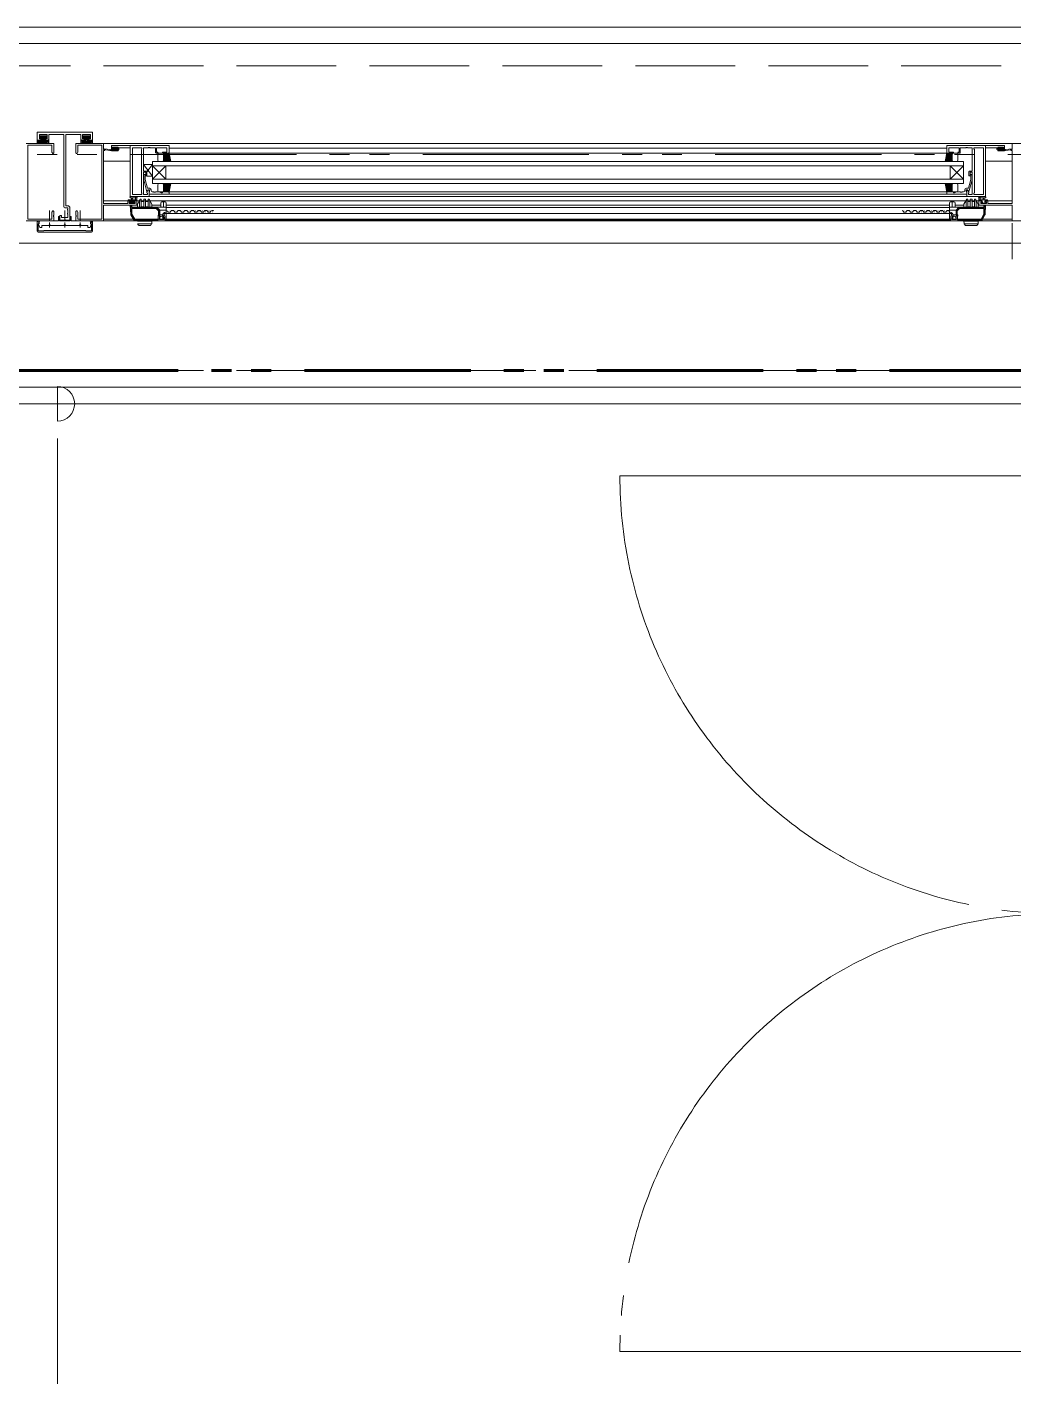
# Model space of a CAD drawing. Units: millimetres at full size, sheet at 1:30. Extents: x -16828 to 149130, y 47892 to 100313.
# Drawn here: x 14366 to 15256, y 62643 to 63861 of the extents above; entities that cross this region are included whole.
import ezdxf

# ---------------------------------------------------------------- set-up
doc = ezdxf.new("R2010")
doc.units = ezdxf.units.MM
doc.header["$LTSCALE"] = 30
for name, pattern in [('CHAIN2', [12, 9, -1, 1, -1]), ('DASHED3', [4, 3, -1]), ('DOUBLE_CHAIN1', [8.8, 5, -1, 0.6, -0.6, 0.6, -1]), ('LONG_DOUBLE_CHAIN', [21.8, 18, -1, 0.6, -0.6, 0.6, -1])]:
    doc.linetypes.add(name, pattern=pattern)
for name, color, linetype, lineweight in [('0-0', 7, 'CHAIN2', 15), ('0-1', 7, 'Continuous', 15), ('2-0_通芯', 7, 'DOUBLE_CHAIN1', 15), ('2-A_建具', 7, 'Continuous', 15), ('3-9_AIHO32-厨房機器補助線', 7, 'LONG_DOUBLE_CHAIN', 15), ('4-3_AIHO15-壁開口寸法・コメント', 7, 'Continuous', 15)]:
    doc.layers.add(name, color=color, linetype=linetype, lineweight=lineweight)

# ---------------------------------------------------------------- blocks, each defined once
blk = doc.blocks.new('グループ部品-1')
at = {"layer": '4-3_AIHO15-壁開口寸法・コメント'}
for p, q in [((14393.19, 63536.49), (14393.19, 63505.24)), ((14393.19, 63489.61), (14393.19, 63458.36))]:
    blk.add_line(p, q, dxfattribs=at)
blk.add_arc((14393.19, 63520.86), 15.62, 270, 90, dxfattribs=at)
blk = doc.blocks.new('グループ部品-3')
at = {"layer": '4-3_AIHO15-壁開口寸法・コメント'}
for p, q in [((15725.96, 63520.86), (14193.19, 63520.86)), ((14393.19, 63458.36), (14393.19, 61813.36))]:
    blk.add_line(p, q, dxfattribs=at)
blk.add_blockref('グループ部品-1', (0, 0), dxfattribs=at)

msp = doc.modelspace()

# ---------------------------------------------------------------- linework, layer by layer
at = {"layer": '0-0'}
msp.add_line((-9565.04, 63550.86), (35684.96, 63550.86), dxfattribs=at)
at = {"layer": '0-1'}
for p, q in [((-6110.04, 63845.86), (25484.96, 63845.86)), ((12459.96, 63665.86), (17909.96, 63665.86))]:
    msp.add_line(p, q, dxfattribs=at)
at = {"layer": '0-1', "linetype": 'DASHED3'}
msp.add_line((-925.04, 63825.86), (25384.96, 63825.86), dxfattribs=at)
at = {"layer": '2-0_通芯'}
msp.add_line((-9565.04, 63745.86), (35684.96, 63745.86), dxfattribs=at)
at = {"layer": '2-0_通芯', "color": 1, "lineweight": 60}
msp.add_line((-10727.74, 63550.86), (35684.96, 63550.86), dxfattribs=at)
at = {"layer": '2-A_建具'}
for p, q in [((14364.96, 63755.86), (14389.46, 63755.86)), ((14374.96, 63765.86), (14424.96, 63765.86)), ((14374.96, 63759.36), (14374.96, 63765.86)), ((14374.96, 63758.86), (14378.71, 63758.86)), ((14374.96, 63756.73), (14377.4, 63758.86)), ((14374.96, 63757.84), (14375.98, 63758.86)), ((14377.96, 63758.86), (14375.46, 63758.86)), ((14375.51, 63755.81), (14382.61, 63762.66)), ((14376.92, 63755.81), (14383.64, 63762.28)), ((14376.96, 63763.93), (14376.96, 63759.86)), ((14383.96, 63763.93), (14376.96, 63763.93)), ((14376.96, 63759.86), (14378.46, 63759.86)), ((14377.16, 63761.45), (14378.37, 63762.66)), ((14377.16, 63760.76), (14377.16, 63762.16)), ((14377.43, 63760.31), (14379.78, 63762.66)), ((14377.66, 63762.66), (14383.16, 63762.66)), ((14378.71, 63760.26), (14377.66, 63760.26)), ((14378.46, 63759.86), (14378.46, 63759.36)), ((14378.52, 63755.99), (14382.11, 63759.33)), ((14378.71, 63760.17), (14381.2, 63762.66)), ((14378.71, 63758.86), (14378.71, 63760.26)), ((14380.05, 63756.11), (14383.05, 63758.86)), ((14381.43, 63756.08), (14384.47, 63758.86)), ((14385.41, 63758.86), (14382.11, 63758.86)), ((14382.46, 63759.86), (14383.96, 63759.86)), ((14382.46, 63759.36), (14382.46, 63759.86)), ((14382.71, 63755.94), (14385.41, 63758.39)), ((14384.96, 63758.86), (14382.96, 63758.86)), ((14383.04, 63760.26), (14383.66, 63760.88)), ((14383.41, 63755.81), (14385.41, 63755.81)), ((14383.66, 63760.76), (14383.66, 63762.16)), ((14383.96, 63759.86), (14383.96, 63763.93)), ((14384, 63755.81), (14385.41, 63756.98)), ((14385.41, 63755.81), (14385.41, 63758.86)), ((14385.46, 63763.93), (14385.46, 63759.36)), ((14398.99, 63763.93), (14385.46, 63763.93)), ((14398.99, 63698.66), (14398.99, 63763.93)), ((14400.92, 63763.93), (14400.92, 63699.59)), ((14414.46, 63763.93), (14400.92, 63763.93)), ((15254.96, 63755.86), (14410.46, 63755.86)), ((14414.46, 63759.36), (14414.46, 63763.93)), ((14414.51, 63758.86), (14417.81, 63758.86)), ((14414.51, 63757.12), (14416.5, 63758.86)), ((14414.51, 63758.29), (14415.08, 63758.86)), ((14414.61, 63755.81), (14421.71, 63762.66)), ((14416.96, 63758.86), (14414.96, 63758.86)), ((14415.96, 63763.93), (14415.96, 63759.86)), ((14422.96, 63763.93), (14415.96, 63763.93)), ((14415.96, 63759.86), (14417.46, 63759.86)), ((14416.02, 63755.81), (14422.74, 63762.28)), ((14416.26, 63761.45), (14417.47, 63762.66)), ((14416.26, 63760.76), (14416.26, 63762.16)), ((14416.53, 63760.31), (14418.88, 63762.66)), ((14422.26, 63762.66), (14416.76, 63762.66)), ((14417.46, 63759.86), (14417.46, 63759.36)), ((14417.62, 63755.99), (14421.21, 63759.33)), ((14417.81, 63760.17), (14420.3, 63762.66)), ((14419.15, 63756.11), (14422.15, 63758.86)), ((14420.53, 63756.08), (14423.57, 63758.86)), ((14424.96, 63758.86), (14421.21, 63758.86)), ((14421.46, 63759.86), (14422.96, 63759.86)), ((14421.46, 63759.36), (14421.46, 63759.86)), ((14421.81, 63755.94), (14424.96, 63758.8)), ((14424.46, 63758.86), (14421.96, 63758.86)), ((14422.14, 63760.26), (14422.76, 63760.88)), ((14422.76, 63760.76), (14422.76, 63762.16)), ((14422.96, 63759.86), (14422.96, 63763.93)), ((14423.1, 63755.81), (14424.96, 63757.35)), ((14424.96, 63765.86), (14424.96, 63759.36)), ((14434.96, 63750.36), (14434.96, 63755.86)), ((15254.96, 63755.86), (15279.46, 63755.86)), ((15254.96, 63750.36), (15254.96, 63755.86)), ((14366.59, 63754.23), (14366.59, 63687.49)), ((14388.33, 63754.23), (14366.59, 63754.23)), ((14388.33, 63747.95), (14388.33, 63754.23)), ((14388.96, 63746.86), (14388.33, 63747.95)), ((14389.46, 63746.86), (14388.96, 63746.86)), ((14389.96, 63755.36), (14389.96, 63747.36)), ((14409.96, 63755.36), (14409.96, 63747.36)), ((14410.46, 63746.86), (14410.96, 63746.86)), ((14410.96, 63746.86), (14411.59, 63747.95)), ((14411.59, 63754.23), (14433.33, 63754.23)), ((14411.59, 63747.95), (14411.59, 63754.23)), ((14433.33, 63754.23), (14433.33, 63687.49)), ((14435.96, 63750.36), (14434.96, 63750.36)), ((14434.96, 63749.36), (14435.96, 63749.36)), ((14434.96, 63701.59), (14434.96, 63749.36)), ((14441.96, 63749.06), (14435.2, 63750.47)), ((14440.85, 63750.23), (14435.31, 63751.06)), ((14435.96, 63749.36), (14435.96, 63750.36)), ((14441.96, 63750.06), (14441.87, 63750.07)), ((14493.96, 63753.86), (14441.96, 63753.86)), ((14441.96, 63750.56), (14441.96, 63753.86)), ((14441.96, 63749.06), (14441.96, 63750.06)), ((14444.16, 63750.06), (14441.96, 63750.06)), ((14442.01, 63749.06), (14441.96, 63749.11)), ((14447.66, 63749.06), (14441.96, 63749.06)), ((14443.36, 63749.06), (14442.36, 63750.06)), ((14442.76, 63752.36), (14442.76, 63750.86)), ((14447.96, 63752.36), (14442.76, 63752.36)), ((14442.76, 63750.86), (14443.86, 63750.86)), ((14443.65, 63752.17), (14443.15, 63751.67)), ((14443.89, 63751.23), (14443.3, 63751.82)), ((14443.36, 63751.16), (14443.7, 63751.16)), ((14444.71, 63749.06), (14443.71, 63750.06)), ((14444.46, 63752.26), (14443.86, 63752.26)), ((14443.86, 63750.86), (14443.86, 63750.06)), ((14444.16, 63750.7), (14444.16, 63750.06)), ((14447.4, 63749.06), (14444.2, 63752.26)), ((14446.06, 63749.06), (14444.23, 63750.89)), ((14446.66, 63752.06), (14444.66, 63752.06)), ((14446.65, 63751.16), (14445.75, 63752.06)), ((14446.56, 63751.16), (14447.36, 63751.16)), ((14446.56, 63750.06), (14446.56, 63751.16)), ((14448.26, 63750.06), (14446.56, 63750.06)), ((14447.36, 63752.26), (14446.86, 63752.26)), ((14446.86, 63750.86), (14447.96, 63750.86)), ((14446.86, 63750.06), (14446.86, 63750.86)), ((14447.66, 63751.5), (14446.9, 63752.26)), ((14447.66, 63751.46), (14447.66, 63751.96)), ((14447.94, 63749.87), (14447.77, 63750.04)), ((14447.96, 63750.86), (14447.96, 63752.36)), ((14447.96, 63749.36), (14447.96, 63749.76)), ((14448.76, 63751.93), (14448.76, 63750.56)), ((14458.96, 63751.93), (14448.76, 63751.93)), ((14458.96, 63753.86), (14458.96, 63707.86)), ((14458.96, 63707.86), (14458.96, 63751.93)), ((14460.89, 63751.93), (14469.46, 63751.93)), ((14460.89, 63709.79), (14460.89, 63751.93)), ((14469.46, 63750.86), (14469.03, 63750.43)), ((14469.03, 63750.43), (14469.03, 63711.29)), ((14469.46, 63751.93), (14469.46, 63750.86)), ((14470.96, 63751.93), (14470.96, 63730.76)), ((14475, 63751.93), (14470.96, 63751.93)), ((14476, 63751.93), (14475.92, 63751.93)), ((14481.76, 63751.93), (14476.92, 63751.93)), ((14481.76, 63747.56), (14481.76, 63751.93)), ((14483.96, 63747.06), (14482.26, 63747.06)), ((14482.76, 63751.93), (14482.76, 63748.06)), ((14492.03, 63751.93), (14482.76, 63751.93)), ((14482.76, 63748.06), (14483.96, 63748.06)), ((14483.96, 63748.06), (14483.96, 63747.06)), ((14483.96, 63740.56), (14483.96, 63746.06)), ((14484.96, 63747.06), (14487.96, 63747.06)), ((14487.96, 63748.06), (14492.03, 63748.06)), ((14487.96, 63747.06), (14487.96, 63748.06)), ((14493.96, 63747.06), (14487.96, 63747.06)), ((14488.96, 63739.56), (14488.96, 63747.06)), ((14488.96, 63742.95), (14493.07, 63747.06)), ((14488.96, 63744.36), (14491.66, 63747.06)), ((14488.96, 63745.77), (14490.25, 63747.06)), ((14488.96, 63741.53), (14494.05, 63746.62)), ((14488.96, 63746.06), (14488.96, 63740.56)), ((14488.96, 63745.87), (14495.27, 63739.56)), ((14488.96, 63740.12), (14494.28, 63745.44)), ((14488.96, 63744.46), (14493.86, 63739.56)), ((14489.19, 63747.06), (14495.15, 63741.1)), ((14489.82, 63739.56), (14494.52, 63744.26)), ((14490.6, 63747.06), (14494.8, 63742.86)), ((14492.02, 63747.06), (14494.45, 63744.63)), ((14492.03, 63748.06), (14492.03, 63751.93)), ((14493.43, 63747.06), (14494.09, 63746.4)), ((14844.96, 63747.06), (14493.46, 63747.06)), ((14493.96, 63751.66), (14493.96, 63753.86)), ((14493.96, 63753.86), (14493.96, 63747.56)), ((14493.96, 63751.66), (14844.96, 63751.66)), ((14493.96, 63747.06), (14495.46, 63739.56)), ((14844.96, 63751.66), (15195.96, 63751.66)), ((15196.46, 63747.06), (14844.96, 63747.06)), ((15195.96, 63747.06), (15194.46, 63739.56)), ((15200.96, 63745.87), (15194.65, 63739.56)), ((15200.73, 63747.06), (15194.77, 63741.1)), ((15199.32, 63747.06), (15195.12, 63742.86)), ((15200.1, 63739.56), (15195.4, 63744.26)), ((15197.9, 63747.06), (15195.47, 63744.63)), ((15200.96, 63740.12), (15195.64, 63745.44)), ((15196.49, 63747.06), (15195.83, 63746.4)), ((15200.96, 63741.53), (15195.87, 63746.62)), ((15195.96, 63753.86), (15247.96, 63753.86)), ((15195.96, 63751.66), (15195.96, 63753.86)), ((15195.96, 63753.86), (15195.96, 63747.56)), ((15195.96, 63747.06), (15201.96, 63747.06)), ((15200.96, 63744.46), (15196.06, 63739.56)), ((15200.96, 63742.95), (15196.84, 63747.06)), ((15197.89, 63751.93), (15207.16, 63751.93)), ((15197.89, 63748.06), (15197.89, 63751.93)), ((15201.96, 63748.06), (15197.89, 63748.06)), ((15200.96, 63744.36), (15198.26, 63747.06)), ((15200.96, 63745.77), (15199.67, 63747.06)), ((15200.96, 63739.56), (15200.96, 63747.06)), ((15200.96, 63746.06), (15200.96, 63740.56)), ((15201.96, 63747.06), (15201.96, 63748.06)), ((15204.96, 63747.06), (15201.96, 63747.06)), ((15205.96, 63748.06), (15205.96, 63747.06)), ((15207.16, 63748.06), (15205.96, 63748.06)), ((15205.96, 63747.06), (15207.66, 63747.06)), ((15205.96, 63740.56), (15205.96, 63746.06)), ((15207.16, 63751.93), (15207.16, 63748.06)), ((15208.16, 63751.93), (15213, 63751.93)), ((15208.16, 63747.56), (15208.16, 63751.93)), ((15213.92, 63751.93), (15214, 63751.93)), ((15214.92, 63751.93), (15218.96, 63751.93)), ((15218.96, 63751.93), (15218.96, 63730.76)), ((15220.46, 63751.93), (15220.46, 63750.86)), ((15229.03, 63751.93), (15220.46, 63751.93)), ((15220.46, 63750.86), (15220.89, 63750.43)), ((15220.89, 63750.43), (15220.89, 63711.29)), ((15229.03, 63709.79), (15229.03, 63751.93)), ((15230.96, 63753.86), (15230.96, 63707.86)), ((15230.96, 63751.93), (15241.16, 63751.93)), ((15230.96, 63707.86), (15230.96, 63751.93)), ((15241.16, 63751.93), (15241.16, 63750.56)), ((15241.66, 63750.06), (15243.36, 63750.06)), ((15241.96, 63752.36), (15247.16, 63752.36)), ((15241.96, 63750.86), (15241.96, 63752.36)), ((15243.06, 63750.86), (15241.96, 63750.86)), ((15241.96, 63749.36), (15241.96, 63749.76)), ((15241.98, 63749.87), (15242.15, 63750.04)), ((15242.26, 63751.5), (15243.02, 63752.26)), ((15242.26, 63751.46), (15242.26, 63751.96)), ((15242.26, 63749.06), (15247.96, 63749.06)), ((15242.52, 63749.06), (15245.72, 63752.26)), ((15242.56, 63752.26), (15243.06, 63752.26)), ((15243.36, 63751.16), (15242.56, 63751.16)), ((15243.06, 63750.06), (15243.06, 63750.86)), ((15243.26, 63752.06), (15245.26, 63752.06)), ((15243.27, 63751.16), (15244.17, 63752.06)), ((15243.36, 63750.06), (15243.36, 63751.16)), ((15243.86, 63749.06), (15245.69, 63750.89)), ((15245.21, 63749.06), (15246.21, 63750.06)), ((15245.46, 63752.26), (15246.06, 63752.26)), ((15245.76, 63750.7), (15245.76, 63750.06)), ((15245.76, 63750.06), (15247.96, 63750.06)), ((15246.03, 63751.23), (15246.62, 63751.82)), ((15246.06, 63750.86), (15246.06, 63750.06)), ((15247.16, 63750.86), (15246.06, 63750.86)), ((15246.56, 63751.16), (15246.22, 63751.16)), ((15246.27, 63752.17), (15246.77, 63751.67)), ((15246.56, 63749.06), (15247.56, 63750.06)), ((15247.16, 63752.36), (15247.16, 63750.86)), ((15247.9, 63749.06), (15247.96, 63749.11)), ((15247.96, 63750.56), (15247.96, 63753.86)), ((15247.96, 63749.06), (15254.72, 63750.47)), ((15247.96, 63750.06), (15248.04, 63750.07)), ((15247.96, 63749.06), (15247.96, 63750.06)), ((15249.07, 63750.23), (15254.61, 63751.06)), ((15253.96, 63750.36), (15254.96, 63750.36)), ((15253.96, 63749.36), (15253.96, 63750.36)), ((15254.96, 63749.36), (15253.96, 63749.36)), ((15254.96, 63701.59), (15254.96, 63749.36)), ((14434.96, 63739.66), (14458.96, 63739.66)), ((14478.96, 63726.26), (14470.96, 63736.76)), ((14470.96, 63736.76), (14470.96, 63730.76)), ((14478.96, 63736.76), (14470.96, 63736.76)), ((14478.96, 63736.76), (14473.96, 63730.2)), ((14478.96, 63739.56), (14478.96, 63719.56)), ((14478.96, 63739.56), (15210.96, 63739.56)), ((14478.96, 63726.26), (14478.96, 63736.76)), ((15210.96, 63735.56), (14478.96, 63735.56)), ((14490.96, 63723.56), (14478.96, 63735.56)), ((14490.96, 63735.56), (14478.96, 63723.56)), ((14487.96, 63739.56), (14484.96, 63739.56)), ((14488.96, 63743.05), (14492.45, 63739.56)), ((14488.96, 63741.63), (14491.03, 63739.56)), ((14488.96, 63740.22), (14489.62, 63739.56)), ((14490.96, 63723.56), (14490.96, 63735.56)), ((14491.23, 63739.56), (14494.76, 63743.08)), ((14492.65, 63739.56), (14494.99, 63741.91)), ((14494.06, 63739.56), (14495.23, 63740.73)), ((15195.86, 63739.56), (15194.69, 63740.73)), ((15197.27, 63739.56), (15194.93, 63741.91)), ((15198.69, 63739.56), (15195.16, 63743.08)), ((15200.96, 63743.05), (15197.47, 63739.56)), ((15200.96, 63741.63), (15198.89, 63739.56)), ((15198.96, 63723.56), (15210.96, 63735.56)), ((15198.96, 63735.56), (15210.96, 63723.56)), ((15198.96, 63723.56), (15198.96, 63735.56)), ((15200.96, 63740.22), (15200.3, 63739.56)), ((15201.96, 63739.56), (15204.96, 63739.56)), ((15210.96, 63739.56), (15210.96, 63719.56)), ((15230.96, 63739.66), (15254.96, 63739.66)), ((14470.96, 63730.76), (14473.96, 63730.76)), ((14470.96, 63730.76), (14473.46, 63730.76)), ((14470.96, 63729.76), (14470.96, 63709.79)), ((14472.96, 63729.76), (14470.96, 63729.76)), ((14471.94, 63727.69), (14471.16, 63726.91)), ((14471.16, 63726.91), (14471.16, 63722.96)), ((14471.16, 63722.96), (14473.77, 63713.23)), ((14472.36, 63726.41), (14472.78, 63726.84)), ((14472.36, 63723.12), (14472.36, 63726.41)), ((14474.44, 63715.36), (14472.36, 63723.12)), ((14472.96, 63726.56), (14472.96, 63729.76)), ((14473.96, 63726.56), (14472.96, 63726.56)), ((14473.96, 63730.76), (14473.96, 63726.26)), ((14473.96, 63730.26), (14473.96, 63726.56)), ((14473.96, 63726.26), (14478.96, 63726.26)), ((14478.96, 63723.56), (15210.96, 63723.56)), ((14478.96, 63719.56), (15210.96, 63719.56)), ((14487.96, 63719.56), (14484.96, 63719.56)), ((14488.96, 63713.25), (14495.27, 63719.56)), ((14488.96, 63714.66), (14493.86, 63719.56)), ((14488.96, 63719.56), (14488.96, 63712.06)), ((14488.96, 63716.08), (14492.45, 63719.56)), ((14488.96, 63717.49), (14491.03, 63719.56)), ((14488.96, 63718.9), (14489.62, 63719.56)), ((14489.82, 63719.56), (14494.52, 63714.86)), ((14491.23, 63719.56), (14494.76, 63716.04)), ((14492.65, 63719.56), (14494.99, 63717.22)), ((14493.96, 63712.06), (14495.46, 63719.56)), ((14494.06, 63719.56), (14495.23, 63718.39)), ((15195.96, 63712.06), (15194.46, 63719.56)), ((15200.96, 63713.25), (15194.65, 63719.56)), ((15195.86, 63719.56), (15194.69, 63718.39)), ((15197.27, 63719.56), (15194.93, 63717.22)), ((15198.69, 63719.56), (15195.16, 63716.04)), ((15200.1, 63719.56), (15195.4, 63714.86)), ((15200.96, 63714.66), (15196.06, 63719.56)), ((15200.96, 63716.08), (15197.47, 63719.56)), ((15200.96, 63717.49), (15198.89, 63719.56)), ((15200.96, 63718.9), (15200.3, 63719.56)), ((15200.96, 63719.56), (15200.96, 63712.06)), ((15201.96, 63719.56), (15204.96, 63719.56)), ((15215.48, 63715.36), (15217.56, 63723.12)), ((15215.96, 63730.26), (15215.96, 63726.56)), ((15215.96, 63726.56), (15216.96, 63726.56)), ((15218.76, 63722.96), (15216.15, 63713.23)), ((15218.96, 63730.76), (15216.46, 63730.76)), ((15216.96, 63729.76), (15218.96, 63729.76)), ((15216.96, 63726.56), (15216.96, 63729.76)), ((15217.56, 63726.41), (15217.14, 63726.84)), ((15217.56, 63723.12), (15217.56, 63726.41)), ((15217.98, 63727.69), (15218.76, 63726.91)), ((15218.76, 63726.91), (15218.76, 63722.96)), ((15218.96, 63729.76), (15218.96, 63709.79)), ((14458.96, 63707.86), (14475.96, 63707.86)), ((14458.96, 63707.86), (14844.96, 63707.86)), ((14469.46, 63709.79), (14460.89, 63709.79)), ((14469.03, 63711.29), (14469.46, 63710.86)), ((14469.46, 63710.86), (14469.46, 63709.79)), ((14470.96, 63709.79), (14474.46, 63709.79)), ((14474.03, 63712.1), (14475.16, 63714.06)), ((14474.03, 63711.29), (14474.03, 63712.1)), ((14474.46, 63710.86), (14474.03, 63711.29)), ((14474.25, 63712.86), (14474.47, 63712.86)), ((14476.26, 63715.36), (14474.44, 63715.36)), ((14474.46, 63709.79), (14474.46, 63710.86)), ((14475.16, 63714.06), (14476.46, 63714.06)), ((14475.66, 63707.86), (14844.96, 63707.86)), ((14475.96, 63714.06), (14475.96, 63707.86)), ((15213.96, 63710.06), (14475.96, 63710.06)), ((14476.46, 63714.06), (14476.46, 63712.26)), ((14477.76, 63713.06), (14477.76, 63713.86)), ((14480, 63712.06), (14478.76, 63712.06)), ((14481, 63712.06), (14480.92, 63712.06)), ((14481.18, 63711.94), (14481, 63712.06)), ((14485.04, 63712.06), (14481.92, 63712.06)), ((14483.96, 63718.56), (14483.96, 63713.06)), ((14484.96, 63712.06), (14487.96, 63712.06)), ((14486.96, 63711.36), (14485.04, 63712.06)), ((14487.96, 63711.36), (14486.96, 63711.36)), ((14487.96, 63712.06), (15201.96, 63712.06)), ((14487.96, 63712.06), (14487.96, 63711.36)), ((14488.96, 63719), (14494.28, 63713.68)), ((14488.96, 63713.06), (14488.96, 63718.56)), ((14488.96, 63717.59), (14494.05, 63712.5)), ((14488.96, 63716.18), (14493.07, 63712.06)), ((14488.96, 63714.76), (14491.66, 63712.06)), ((14488.96, 63713.35), (14490.25, 63712.06)), ((14489.19, 63712.06), (14495.15, 63718.03)), ((14490.6, 63712.06), (14494.8, 63716.26)), ((14492.02, 63712.06), (14494.45, 63714.49)), ((14493.43, 63712.06), (14494.09, 63712.72)), ((14493.96, 63710.06), (14493.96, 63711.56)), ((14844.96, 63707.86), (15214.26, 63707.86)), ((15230.96, 63707.86), (14844.96, 63707.86)), ((15200.73, 63712.06), (15194.77, 63718.03)), ((15199.32, 63712.06), (15195.12, 63716.26)), ((15197.9, 63712.06), (15195.47, 63714.49)), ((15200.96, 63719), (15195.64, 63713.68)), ((15196.49, 63712.06), (15195.83, 63712.72)), ((15200.96, 63717.59), (15195.87, 63712.5)), ((15195.96, 63710.06), (15195.96, 63711.56)), ((15200.96, 63716.18), (15196.84, 63712.06)), ((15200.96, 63714.76), (15198.26, 63712.06)), ((15200.96, 63713.35), (15199.67, 63712.06)), ((15200.96, 63713.06), (15200.96, 63718.56)), ((15201.96, 63712.06), (15201.96, 63711.36)), ((15204.96, 63712.06), (15201.96, 63712.06)), ((15201.96, 63711.36), (15202.96, 63711.36)), ((15202.96, 63711.36), (15204.88, 63712.06)), ((15204.88, 63712.06), (15208, 63712.06)), ((15205.96, 63718.56), (15205.96, 63713.06)), ((15208.73, 63711.94), (15208.92, 63712.06)), ((15208.92, 63712.06), (15209, 63712.06)), ((15209.92, 63712.06), (15211.16, 63712.06)), ((15212.16, 63713.06), (15212.16, 63713.86)), ((15214.76, 63714.06), (15213.46, 63714.06)), ((15213.46, 63714.06), (15213.46, 63712.26)), ((15213.66, 63715.36), (15215.48, 63715.36)), ((15213.96, 63714.06), (15213.96, 63707.86)), ((15230.96, 63707.86), (15213.96, 63707.86)), ((15215.89, 63712.1), (15214.76, 63714.06)), ((15215.67, 63712.86), (15215.45, 63712.86)), ((15215.46, 63710.86), (15215.89, 63711.29)), ((15215.46, 63709.79), (15215.46, 63710.86)), ((15218.96, 63709.79), (15215.46, 63709.79)), ((15215.89, 63711.29), (15215.89, 63712.1)), ((15220.89, 63711.29), (15220.46, 63710.86)), ((15220.46, 63710.86), (15220.46, 63709.79)), ((15220.46, 63709.79), (15229.03, 63709.79)), ((14386.16, 63695.38), (14386.16, 63687.74)), ((14388.33, 63693.77), (14388.96, 63694.86)), ((14388.96, 63694.86), (14389.46, 63694.86)), ((14399.96, 63695.38), (14399.96, 63687.74)), ((14402.53, 63697.66), (14399.99, 63697.66)), ((14400.92, 63699.59), (14402.46, 63699.59)), ((14402.37, 63696.41), (14402.53, 63696.6)), ((14402.37, 63695.91), (14402.37, 63696.41)), ((14402.53, 63695.72), (14402.37, 63695.91)), ((14402.53, 63696.6), (14402.53, 63697.66)), ((14402.53, 63692.8), (14402.53, 63695.72)), ((14404.46, 63697.59), (14404.46, 63692.52)), ((14410.96, 63694.86), (14410.46, 63694.86)), ((14411.59, 63693.77), (14410.96, 63694.86)), ((14413.76, 63695.38), (14413.76, 63687.74)), ((14434.96, 63703.86), (14459.16, 63703.86)), ((14456.86, 63701.59), (14434.96, 63701.59)), ((14434.96, 63699.96), (14465.46, 63699.96)), ((14434.96, 63685.86), (14434.96, 63699.96)), ((14456.86, 63703.36), (14456.86, 63701.59)), ((14457.06, 63704.76), (14457.06, 63704.16)), ((14464.96, 63705.06), (14457.36, 63705.06)), ((14457.36, 63703.86), (14458.56, 63705.06)), ((14458.06, 63703.06), (14459.16, 63703.06)), ((14458.06, 63701.59), (14458.06, 63703.06)), ((14463.33, 63701.59), (14458.06, 63701.59)), ((14458.16, 63704.06), (14459.46, 63704.06)), ((14458.26, 63702.07), (14458.85, 63702.66)), ((14458.26, 63702.36), (14458.26, 63701.86)), ((14459.46, 63702.66), (14458.56, 63702.66)), ((14458.56, 63701.56), (14459.06, 63701.56)), ((14458.9, 63704.06), (14459.9, 63705.06)), ((14459.39, 63691.74), (14458.96, 63699.96)), ((14459.1, 63701.57), (14459.26, 63701.72)), ((14459.16, 63703.06), (14459.16, 63703.86)), ((14459.23, 63706.66), (14463.19, 63706.66)), ((14459.26, 63701.76), (14461.36, 63701.76)), ((14459.3, 63701.76), (14462.6, 63705.06)), ((14459.46, 63703.27), (14461.25, 63705.06)), ((14459.46, 63704.06), (14459.46, 63702.66)), ((14460.06, 63705.06), (14460.16, 63706.21)), ((14460.46, 63698.04), (14460.46, 63699.96)), ((14491.46, 63698.16), (14460.46, 63698.16)), ((14460.64, 63701.76), (14461.62, 63702.74)), ((14461.26, 63705.06), (14461.16, 63706.21)), ((14461.56, 63701.56), (14462.16, 63701.56)), ((14461.79, 63701.56), (14462.83, 63702.6)), ((14461.86, 63704.06), (14463.86, 63704.06)), ((14461.86, 63703.12), (14461.86, 63704.06)), ((14462.16, 63703.86), (15224.96, 63703.86)), ((14462.16, 63703.86), (14462.16, 63703.06)), ((14462.16, 63703.06), (14463.33, 63703.06)), ((14462.66, 63702.66), (14462.32, 63702.66)), ((14462.37, 63701.65), (14462.87, 63702.15)), ((14462.94, 63704.06), (14463.94, 63705.06)), ((14463.33, 63703.06), (14463.33, 63701.59)), ((14463.76, 63706.24), (14463.76, 63705.06)), ((14464.09, 63703.86), (14464.96, 63704.73)), ((14464.26, 63697.96), (14464.26, 63698.16)), ((14464.96, 63704.16), (14464.96, 63706.84)), ((14464.96, 63699.96), (14464.96, 63703.86)), ((14465.46, 63701.13), (14467.96, 63705.46)), ((14465.46, 63701.13), (14465.46, 63698.16)), ((14467.36, 63704.42), (14467.36, 63698.16)), ((14468.86, 63705.46), (14467.96, 63705.46)), ((14468.86, 63698.46), (14468.86, 63705.46)), ((14471.16, 63703.36), (14468.86, 63703.36)), ((14471.16, 63698.46), (14468.86, 63698.46)), ((14471.16, 63698.46), (14471.16, 63705.46)), ((14472.76, 63705.46), (14471.16, 63705.46)), ((14472.76, 63698.46), (14472.76, 63705.46)), ((14475.06, 63703.36), (14472.76, 63703.36)), ((14472.76, 63698.46), (14475.06, 63698.46)), ((14475.06, 63698.46), (14475.06, 63705.46)), ((14475.96, 63705.46), (14475.06, 63705.46)), ((14478.46, 63701.13), (14475.96, 63705.46)), ((14476.56, 63698.16), (14476.56, 63704.42)), ((14478.46, 63701.13), (14478.46, 63698.16)), ((14478.46, 63699.96), (14486.46, 63699.96)), ((14485.56, 63695.56), (14491.46, 63695.56)), ((14486.46, 63701.96), (14486.46, 63698.16)), ((14490.46, 63702.96), (14487.46, 63702.96)), ((14488.96, 63702.96), (14488.96, 63698.16)), ((14491.46, 63701.96), (14491.46, 63685.86)), ((14491.46, 63699.96), (15198.46, 63699.96)), ((14491.46, 63697.96), (15198.46, 63697.96)), ((14494.02, 63694.92), (14494.22, 63694.92)), ((14500.02, 63694.92), (14500.22, 63694.92)), ((14506.02, 63694.92), (14506.22, 63694.92)), ((14512.02, 63694.92), (14512.22, 63694.92)), ((14518.02, 63694.92), (14518.22, 63694.92)), ((14524.02, 63694.92), (14524.22, 63694.92)), ((14530.02, 63694.92), (14530.22, 63694.92)), ((15158.02, 63694.92), (15158.22, 63694.92)), ((15164.02, 63694.92), (15164.22, 63694.92)), ((15170.02, 63694.92), (15170.22, 63694.92)), ((15176.02, 63694.92), (15176.22, 63694.92)), ((15182.02, 63694.92), (15182.22, 63694.92)), ((15188.02, 63694.92), (15188.22, 63694.92)), ((15194.02, 63694.92), (15194.22, 63694.92)), ((15198.46, 63701.96), (15198.46, 63685.86)), ((15198.46, 63698.16), (15229.46, 63698.16)), ((15204.36, 63695.56), (15198.46, 63695.56)), ((15199.46, 63702.96), (15202.46, 63702.96)), ((15200.96, 63702.96), (15200.96, 63698.16)), ((15203.46, 63701.96), (15203.46, 63698.16)), ((15211.46, 63699.96), (15203.46, 63699.96)), ((15211.46, 63701.13), (15213.96, 63705.46)), ((15211.46, 63701.13), (15211.46, 63698.16)), ((15213.36, 63698.16), (15213.36, 63704.42)), ((15213.96, 63705.46), (15214.86, 63705.46)), ((15214.86, 63698.46), (15214.86, 63705.46)), ((15214.86, 63703.36), (15217.16, 63703.36)), ((15217.16, 63698.46), (15214.86, 63698.46)), ((15217.16, 63698.46), (15217.16, 63705.46)), ((15217.16, 63705.46), (15218.76, 63705.46)), ((15218.76, 63698.46), (15218.76, 63705.46)), ((15218.76, 63703.36), (15221.06, 63703.36)), ((15218.76, 63698.46), (15221.06, 63698.46)), ((15221.06, 63698.46), (15221.06, 63705.46)), ((15221.06, 63705.46), (15221.96, 63705.46)), ((15224.46, 63701.13), (15221.96, 63705.46)), ((15222.56, 63704.42), (15222.56, 63698.16)), ((15224.46, 63701.13), (15224.46, 63698.16)), ((15254.96, 63699.96), (15224.46, 63699.96)), ((15224.96, 63704.16), (15224.96, 63706.84)), ((15224.96, 63705.06), (15232.56, 63705.06)), ((15227.76, 63703.86), (15224.96, 63703.86)), ((15224.96, 63699.96), (15224.96, 63703.86)), ((15225.66, 63697.96), (15225.66, 63698.16)), ((15228.06, 63704.06), (15226.06, 63704.06)), ((15226.16, 63706.24), (15226.16, 63705.06)), ((15226.59, 63703.06), (15226.59, 63701.59)), ((15227.76, 63703.06), (15226.59, 63703.06)), ((15226.59, 63701.59), (15231.86, 63701.59)), ((15230.69, 63706.66), (15226.73, 63706.66)), ((15227.55, 63701.65), (15227.05, 63702.15)), ((15227.26, 63702.66), (15227.6, 63702.66)), ((15227.76, 63703.86), (15227.76, 63703.06)), ((15228.36, 63701.56), (15227.76, 63701.56)), ((15228.06, 63703.12), (15228.06, 63704.06)), ((15230.66, 63701.76), (15228.56, 63701.76)), ((15228.66, 63705.06), (15228.76, 63706.21)), ((15229.46, 63698.04), (15229.46, 63699.96)), ((15229.86, 63705.06), (15229.76, 63706.21)), ((15230.46, 63704.06), (15230.46, 63702.66)), ((15231.76, 63704.06), (15230.46, 63704.06)), ((15230.46, 63702.66), (15231.36, 63702.66)), ((15230.53, 63691.74), (15230.96, 63699.96)), ((15254.96, 63703.86), (15230.76, 63703.86)), ((15230.76, 63703.06), (15230.76, 63703.86)), ((15231.86, 63703.06), (15230.76, 63703.06)), ((15231.36, 63701.56), (15230.86, 63701.56)), ((15231.66, 63702.36), (15231.66, 63701.86)), ((15231.86, 63701.59), (15231.86, 63703.06)), ((15232.86, 63704.76), (15232.86, 63704.16)), ((15233.06, 63703.36), (15233.06, 63701.59)), ((15233.06, 63701.59), (15254.96, 63701.59)), ((15254.96, 63685.86), (15254.96, 63699.96)), ((14389.46, 63685.86), (14364.96, 63685.86)), ((14366.59, 63687.49), (14388.33, 63687.49)), ((14377.24, 63680.06), (14376.19, 63682.95)), ((14376.41, 63683.56), (14376.61, 63683.67)), ((14376.76, 63683.93), (14376.76, 63684.86)), ((14377.76, 63685.86), (14393.86, 63685.86)), ((14386.16, 63686.74), (14386.16, 63685.54)), ((14386.16, 63684.54), (14386.16, 63679.98)), ((14388.33, 63687.49), (14388.33, 63693.77)), ((14389.96, 63694.36), (14389.96, 63691.32)), ((14389.96, 63690.4), (14389.96, 63690.32)), ((14389.96, 63689.4), (14389.96, 63686.36)), ((14394.16, 63686.16), (14394.16, 63689.36)), ((14394.66, 63689.86), (14394.76, 63689.86)), ((14395.26, 63689.36), (14395.26, 63686.16)), ((14395.46, 63690.66), (14396.96, 63690.66)), ((14395.46, 63687.06), (14395.46, 63690.66)), ((14395.56, 63685.86), (14404.36, 63685.86)), ((14399.29, 63686.56), (14395.96, 63686.56)), ((14396.96, 63690.66), (14396.96, 63689.06)), ((14396.96, 63689.06), (14402.53, 63689.06)), ((14399.48, 63686.7), (14399.29, 63686.56)), ((14399.96, 63686.74), (14399.96, 63685.54)), ((14399.96, 63684.54), (14399.96, 63679.98)), ((14400.63, 63686.56), (14400.44, 63686.7)), ((14403.96, 63686.56), (14400.63, 63686.56)), ((14402.37, 63692.61), (14402.53, 63692.8)), ((14402.37, 63692.11), (14402.37, 63692.61)), ((14402.53, 63691.92), (14402.37, 63692.11)), ((14402.53, 63689.06), (14402.53, 63691.92)), ((14404.46, 63692.52), (14404.34, 63692.34)), ((14404.34, 63692.34), (14404.34, 63691.79)), ((14404.34, 63691.79), (14404.46, 63691.6)), ((14404.46, 63691.52), (14404.34, 63691.34)), ((14404.34, 63691.34), (14404.34, 63690.79)), ((14404.34, 63690.79), (14404.46, 63690.6)), ((14404.46, 63691.6), (14404.46, 63691.52)), ((14404.46, 63690.6), (14404.46, 63687.06)), ((14404.66, 63686.16), (14404.66, 63689.36)), ((14405.16, 63689.86), (14405.26, 63689.86)), ((14405.76, 63689.36), (14405.76, 63686.16)), ((14406.06, 63685.86), (14422.16, 63685.86)), ((14409.96, 63694.36), (14409.96, 63691.32)), ((14409.96, 63690.4), (14409.96, 63690.32)), ((14409.96, 63689.4), (14409.96, 63686.36)), ((15254.96, 63685.86), (14410.46, 63685.86)), ((14411.59, 63687.49), (14411.59, 63693.77)), ((14433.33, 63687.49), (14411.59, 63687.49)), ((14413.76, 63686.74), (14413.76, 63685.54)), ((14413.76, 63684.54), (14413.76, 63679.98)), ((14423.73, 63682.95), (14422.68, 63680.06)), ((14423.16, 63684.86), (14423.16, 63683.93)), ((14423.31, 63683.67), (14423.51, 63683.56)), ((14434.96, 63687.49), (15254.96, 63687.49)), ((14462.37, 63686.36), (14459.52, 63691.29)), ((14463.34, 63686.06), (15226.58, 63686.06)), ((14478.46, 63685.66), (14465.46, 63685.66)), ((14465.59, 63683.36), (14478.33, 63683.36)), ((14466.51, 63682.07), (14465.63, 63683.29)), ((14467.36, 63685.86), (14467.36, 63685.66)), ((14467.86, 63685.66), (14467.86, 63685.86)), ((14476.06, 63685.66), (14476.06, 63685.86)), ((14476.56, 63685.66), (14476.56, 63685.86)), ((14477.41, 63682.07), (14478.29, 63683.29)), ((14478.46, 63685.66), (14478.34, 63683.45)), ((14484.06, 63691.18), (14484.06, 63690.23)), ((14485.36, 63690.16), (14485.36, 63687.16)), ((14489.16, 63687.16), (14485.36, 63687.16)), ((14485.49, 63691.37), (14488.21, 63691.37)), ((14485.56, 63687.16), (14485.56, 63690.16)), ((14488.66, 63690.63), (14488.41, 63690.57)), ((14488.52, 63689.7), (14488.95, 63690.13)), ((14489.68, 63691.37), (14490.26, 63689.96)), ((14490.26, 63689.96), (14490.26, 63686.96)), ((14491.46, 63693.66), (14490.96, 63693.66)), ((14491.06, 63692.66), (15198.86, 63692.66)), ((14497.02, 63694.16), (14497.22, 63694.16)), ((14503.02, 63694.16), (14503.22, 63694.16)), ((14509.02, 63694.16), (14509.22, 63694.16)), ((14515.02, 63694.16), (14515.22, 63694.16)), ((14521.02, 63694.16), (14521.22, 63694.16)), ((14527.02, 63694.16), (14527.22, 63694.16)), ((14533.02, 63694.16), (14533.22, 63694.16)), ((15161.02, 63694.16), (15161.22, 63694.16)), ((15167.02, 63694.16), (15167.22, 63694.16)), ((15173.02, 63694.16), (15173.22, 63694.16)), ((15179.02, 63694.16), (15179.22, 63694.16)), ((15185.02, 63694.16), (15185.22, 63694.16)), ((15191.02, 63694.16), (15191.22, 63694.16)), ((15197.02, 63694.16), (15197.22, 63694.16)), ((15198.46, 63693.66), (15198.96, 63693.66)), ((15200.24, 63691.37), (15199.66, 63689.96)), ((15201.4, 63689.7), (15200.97, 63690.13)), ((15201.26, 63690.63), (15201.51, 63690.57)), ((15204.43, 63691.37), (15201.71, 63691.37)), ((15204.36, 63687.16), (15204.36, 63690.16)), ((15205.86, 63691.18), (15205.86, 63690.23)), ((15211.46, 63685.66), (15224.46, 63685.66)), ((15211.46, 63685.66), (15211.58, 63683.45)), ((15224.33, 63683.36), (15211.59, 63683.36)), ((15212.51, 63682.07), (15211.63, 63683.29)), ((15213.36, 63685.66), (15213.36, 63685.86)), ((15213.86, 63685.66), (15213.86, 63685.86)), ((15222.06, 63685.66), (15222.06, 63685.86)), ((15222.56, 63685.86), (15222.56, 63685.66)), ((15223.41, 63682.07), (15224.29, 63683.29)), ((15224.46, 63685.66), (15224.34, 63683.45)), ((15227.55, 63686.36), (15230.4, 63691.29)), ((15309.96, 63685.86), (15254.96, 63685.86)), ((15254.96, 63683.86), (15254.96, 63651.36)), ((14423.96, 63675.86), (14375.96, 63675.86)), ((14378.76, 63679.86), (14377.53, 63679.86)), ((14379.26, 63681.56), (14379.26, 63680.36)), ((14385.49, 63681.86), (14379.56, 63681.86)), ((14399.29, 63681.86), (14386.83, 63681.86)), ((14413.09, 63681.86), (14400.63, 63681.86)), ((14420.36, 63681.86), (14414.43, 63681.86)), ((14420.66, 63680.36), (14420.66, 63681.56)), ((14422.39, 63679.86), (14421.16, 63679.86)), ((14466.92, 63681.86), (14477, 63681.86)), ((15223, 63681.86), (15212.92, 63681.86)), ((15294.46, 63535.86), (12615.46, 63535.86))]:
    msp.add_line(p, q, dxfattribs=at)
for points in [[(12624.96, 63860.86), (15284.96, 63860.86), (15284.96, 63845.86)], [(14377.41, 63755.81), (14374.96, 63755.81), (14374.96, 63758.86)], [(14382.11, 63758.86), (14382.11, 63760.26), (14383.16, 63760.26)], [(14416.51, 63755.81), (14414.51, 63755.81), (14414.51, 63758.86)], [(14417.81, 63758.86), (14417.81, 63760.26), (14416.76, 63760.26)], [(14421.21, 63758.86), (14421.21, 63760.26), (14422.26, 63760.26)], [(14422.51, 63755.81), (14424.96, 63755.81), (14424.96, 63758.86)], [(14462.47, 63686.56), (14459.46, 63691.78), (14459.46, 63699.96)], [(14460.36, 63699.96), (14460.36, 63697.96), (14482.86, 63697.96), (14485.36, 63695.46), (14485.36, 63691.33), (14484.91, 63690.79)], [(14462.99, 63687.46), (14460.36, 63692.02), (14460.36, 63697.06), (14482.49, 63697.06), (14484.46, 63695.09), (14484.46, 63691.66), (14484.06, 63691.18)], [(14485.56, 63691.57), (14485.56, 63695.56), (14482.96, 63698.16)], [(15204.36, 63691.57), (15204.36, 63695.56), (15206.96, 63698.16)], [(15229.56, 63699.96), (15229.56, 63697.96), (15207.06, 63697.96), (15204.56, 63695.46), (15204.56, 63691.33), (15205.01, 63690.79)], [(15226.93, 63687.46), (15229.56, 63692.02), (15229.56, 63697.06), (15207.43, 63697.06), (15205.46, 63695.09), (15205.46, 63691.66), (15205.86, 63691.18)], [(15227.45, 63686.56), (15230.46, 63691.78), (15230.46, 63699.96)], [(14374.96, 63676.86), (14374.96, 63685.36), (14375.76, 63685.36), (14376.87, 63683.44), (14375.96, 63682.91), (14375.96, 63676.86), (14380.96, 63676.86), (14380.96, 63677.26)], [(14380.96, 63677.26), (14418.96, 63677.26), (14418.96, 63676.86), (14423.96, 63676.86), (14423.96, 63682.91), (14423.05, 63683.44), (14424.16, 63685.36), (14424.96, 63685.36), (14424.96, 63676.86)], [(14484.26, 63689.89), (14484.26, 63686.96), (14463.86, 63686.96)], [(14485.26, 63690.46), (14485.06, 63690.46), (14485.06, 63690.86), (14485.49, 63691.37)], [(14488.16, 63690.86), (14488.16, 63690.56), (14488.96, 63690.56), (14488.96, 63687.66)], [(14489.16, 63687.16), (14489.16, 63689.36), (14488.66, 63689.36)], [(15199.66, 63689.96), (15199.66, 63686.96), (14490.26, 63686.96)], [(15204.56, 63690.16), (15204.56, 63687.16), (15200.76, 63687.16), (15200.76, 63689.36), (15201.26, 63689.36)], [(15201.76, 63690.86), (15201.76, 63690.56), (15200.96, 63690.56), (15200.96, 63687.66)], [(15204.66, 63690.46), (15204.86, 63690.46), (15204.86, 63690.86), (15204.43, 63691.37)], [(15205.66, 63689.89), (15205.66, 63686.96), (15226.06, 63686.96)]]:
    msp.add_lwpolyline(points, dxfattribs=at)
for centre in [(14487.01, 63688.64), (15202.91, 63688.64)]:
    msp.add_circle(centre, 1.45, dxfattribs=at)
for centre, radius, start, end in [((14375.46, 63759.36), 0.5, 180, 270), ((14377.66, 63762.16), 0.5, 90, 180), ((14377.66, 63760.76), 0.5, 180, 270), ((14380.39, 63741.11), 15, 89.94259, 101.47842), ((14377.96, 63759.36), 0.5, 270, 0), ((14380.42, 63741.11), 15, 78.52158, 90.05735), ((14382.96, 63759.36), 0.5, 180, 270), ((14383.16, 63762.16), 0.5, 0, 90), ((14383.16, 63760.76), 0.5, 270, 0), ((14384.96, 63759.36), 0.5, 270, 0), ((14389.46, 63755.36), 0.5, 0, 90), ((14410.46, 63755.36), 0.5, 90, 180), ((14414.96, 63759.36), 0.5, 180, 270), ((14416.76, 63762.16), 0.5, 90, 180), ((14416.76, 63760.76), 0.5, 180, 270), ((14419.49, 63741.11), 15, 89.94259, 101.47842), ((14416.96, 63759.36), 0.5, 270, 0), ((14419.52, 63741.11), 15, 78.52158, 90.05735), ((14421.96, 63759.36), 0.5, 180, 270), ((14422.26, 63762.16), 0.5, 0, 90), ((14422.26, 63760.76), 0.5, 270, 0), ((14424.46, 63759.36), 0.5, 270, 0), ((14389.46, 63747.36), 0.5, 270, 0), ((14410.46, 63747.36), 0.5, 180, 270), ((14435.26, 63750.76), 0.3, 81.55064, 258.25019), ((14440.8, 63749.94), 0.3, 21.55064, 81.55064), ((14441.36, 63750.16), 0.3, 201.55064, 320.80246), ((14441.83, 63749.78), 0.3, 80.80246, 140.80246), ((14442.46, 63750.56), 0.5, 180, 270), ((14443.36, 63751.46), 0.3, 135, 270), ((14443.86, 63751.96), 0.3, 90, 135), ((14443.7, 63751.46), 0.3, 270, 326.94427), ((14444.16, 63751.16), 0.25, 303.05573, 146.94427), ((14444.46, 63750.7), 0.3, 123.05573, 180), ((14444.46, 63752.06), 0.2, 0, 90), ((14446.86, 63752.06), 0.2, 90, 180), ((14447.36, 63751.96), 0.3, 0, 90), ((14447.36, 63751.46), 0.3, 270, 359.99999), ((14447.66, 63749.76), 0.3, 0, 90), ((14447.66, 63749.36), 0.3, 270, 359.99999), ((14448.26, 63750.56), 0.5, 270, 0), ((14475, 63752.13), 0.2, 270, 336.42182), ((14475.46, 63751.93), 0.3, 23.57818, 156.42182), ((14475.92, 63752.13), 0.2, 203.57818, 270), ((14476, 63752.13), 0.2, 270, 336.42182), ((14476.46, 63751.93), 0.3, 23.57818, 156.42182), ((14476.92, 63752.13), 0.2, 203.57818, 270), ((14482.26, 63747.56), 0.5, 180, 270), ((14484.96, 63746.06), 1, 89.9999, 179.9999), ((14487.96, 63746.06), 1, 359.9999, 89.9999), ((14493.46, 63747.56), 0.5, 270, 0), ((15196.46, 63747.56), 0.5, 180, 270), ((15201.96, 63746.06), 1, 90.0001, 180.0001), ((15204.96, 63746.06), 1, 0.0001, 90.0001), ((15207.66, 63747.56), 0.5, 270, 0), ((15213, 63752.13), 0.2, 270, 336.42182), ((15213.46, 63751.93), 0.3, 23.57818, 156.42182), ((15213.92, 63752.13), 0.2, 203.57818, 270), ((15214, 63752.13), 0.2, 270, 336.42182), ((15214.46, 63751.93), 0.3, 23.57818, 156.42182), ((15214.92, 63752.13), 0.2, 203.57818, 270), ((15241.66, 63750.56), 0.5, 180, 270), ((15242.26, 63749.76), 0.3, 90, 180), ((15242.26, 63749.36), 0.3, 180, 270), ((15242.56, 63751.96), 0.3, 90, 180), ((15242.56, 63751.46), 0.3, 180, 270), ((15243.06, 63752.06), 0.2, 0, 90), ((15245.46, 63752.06), 0.2, 90, 180), ((15245.76, 63751.16), 0.25, 33.05573, 236.94427), ((15245.46, 63750.7), 0.3, 0, 56.94427), ((15246.22, 63751.46), 0.3, 213.05573, 270), ((15246.06, 63751.96), 0.3, 45, 90), ((15246.56, 63751.46), 0.3, 270, 45), ((15247.46, 63750.56), 0.5, 270, 0), ((15248.09, 63749.78), 0.3, 39.19754, 99.19754), ((15248.56, 63750.16), 0.3, 219.19754, 338.44936), ((15249.12, 63749.94), 0.3, 98.44936, 158.44936), ((15254.66, 63750.76), 0.3, 281.74981, 98.44936), ((14484.96, 63740.56), 1, 179.9999, 269.9999), ((14487.96, 63740.56), 1, 269.9999, 359.9999), ((15201.96, 63740.56), 1, 180.0001, 270.0001), ((15204.96, 63740.56), 1, 270.0001, 0.0001), ((14472.36, 63727.26), 0.6, 315, 135), ((14473.46, 63730.26), 0.5, 0, 90), ((14484.96, 63718.56), 1, 90.0001, 180.0001), ((14487.96, 63718.56), 1, 0.0001, 90.0001), ((15201.96, 63718.56), 1, 89.9999, 179.9999), ((15204.96, 63718.56), 1, 359.9999, 89.9999), ((15216.46, 63730.26), 0.5, 90, 180), ((15217.56, 63727.26), 0.6, 45, 225), ((14459.23, 63707.26), 0.6, 89.95977, 269.95977), ((14463.76, 63706.76), 0.3, 300, 160.81024), ((14464.39, 63707.56), 0.3, 40.52878, 90), ((14464.85, 63707.95), 0.3, 220.52878, 280.52878), ((14464.96, 63707.36), 0.3, 300, 100.52878), ((14465.26, 63706.84), 0.3, 120, 180), ((14474.25, 63713.36), 0.5, 195, 270), ((14476.26, 63711.76), 0.3, 90, 180), ((14476.26, 63713.86), 1.5, 0, 90), ((14476.26, 63712.26), 0.2, 270, 0), ((14478.76, 63713.06), 1, 180, 270), ((14480, 63711.86), 0.2, 23.57818, 90), ((14480.46, 63712.06), 0.3, 203.57818, 336.42182), ((14480.92, 63711.86), 0.2, 90, 156.42182), ((14481.46, 63712.06), 0.3, 203.57818, 336.42182), ((14481.92, 63711.86), 0.2, 90, 156.42182), ((14484.96, 63713.06), 1, 180.0001, 270.0001), ((14487.96, 63713.06), 1, 270.0001, 0.0001), ((14493.46, 63711.56), 0.5, 0, 90), ((15196.46, 63711.56), 0.5, 90, 180), ((15201.96, 63713.06), 1, 179.9999, 269.9999), ((15204.96, 63713.06), 1, 269.9999, 359.9999), ((15208, 63711.86), 0.2, 23.57818, 90), ((15208.46, 63712.06), 0.3, 203.57818, 336.42182), ((15209, 63711.86), 0.2, 23.57818, 90), ((15209.46, 63712.06), 0.3, 203.57818, 336.42182), ((15209.92, 63711.86), 0.2, 90, 156.42182), ((15211.16, 63713.06), 1, 270, 0), ((15213.66, 63713.86), 1.5, 90, 180), ((15213.66, 63712.26), 0.2, 180, 270), ((15213.66, 63711.76), 0.3, 0, 90), ((15215.67, 63713.36), 0.5, 270, 345), ((15224.96, 63707.36), 0.3, 79.47122, 240), ((15224.66, 63706.84), 0.3, 0, 60), ((15225.07, 63707.95), 0.3, 259.47122, 319.47122), ((15225.53, 63707.56), 0.3, 90, 139.47122), ((15226.16, 63706.76), 0.3, 19.18976, 240), ((15230.69, 63707.26), 0.6, 270.04023, 90.04023), ((14389.46, 63694.36), 0.5, 0, 90), ((14399.99, 63698.66), 1, 180, 270), ((14402.46, 63697.59), 2, 0, 90), ((14410.46, 63694.36), 0.5, 90, 180), ((14457.36, 63703.36), 0.5, 90, 180), ((14457.36, 63704.76), 0.3, 90, 180), ((14457.36, 63704.16), 0.3, 180, 270), ((14457.96, 63704.06), 0.2, 270, 359.99999), ((14458.56, 63702.36), 0.3, 90, 180), ((14458.56, 63701.86), 0.3, 180, 270), ((14459.06, 63701.76), 0.2, 270, 359.99999), ((14460.66, 63706.16), 0.5, 5.09207, 174.90793), ((14461.56, 63701.76), 0.2, 180, 270), ((14461.86, 63702.66), 0.25, 123.05573, 326.94427), ((14461.56, 63703.12), 0.3, 303.05573, 359.99999), ((14462.32, 63702.36), 0.3, 90, 146.94427), ((14462.16, 63701.86), 0.3, 270, 315), ((14462.66, 63702.36), 0.3, 315, 90), ((14463.19, 63706.96), 0.3, 269.95977, 340.81024), ((14464.06, 63706.24), 0.3, 120, 180), ((14464.06, 63704.06), 0.2, 180, 270), ((14464.66, 63704.16), 0.3, 270, 359.99999), ((14487.46, 63701.96), 1, 90, 180), ((14490.46, 63701.96), 1, 0, 90), ((14491.12, 63693.7), 1.72, 29.20254, 78.5883), ((14497.12, 63693.7), 1.72, 29.20254, 150.79746), ((14503.12, 63693.7), 1.72, 29.20254, 150.79746), ((14509.12, 63693.7), 1.72, 29.20254, 150.79746), ((14515.12, 63693.7), 1.72, 29.20254, 150.79746), ((14521.12, 63693.7), 1.72, 29.20254, 150.79746), ((14527.12, 63693.7), 1.72, 29.20254, 150.79746), ((14533.12, 63693.7), 1.72, 43.81375, 150.79746), ((15155.12, 63693.7), 1.72, 29.20254, 71.68503), ((15161.12, 63693.7), 1.72, 29.20254, 150.79746), ((15167.12, 63693.7), 1.72, 29.20254, 150.79746), ((15173.12, 63693.7), 1.72, 29.20254, 150.79746), ((15179.12, 63693.7), 1.72, 29.20254, 150.79746), ((15185.12, 63693.7), 1.72, 29.20254, 150.79746), ((15191.12, 63693.7), 1.72, 29.20254, 150.79746), ((15197.12, 63693.7), 1.72, 38.7592, 150.79746), ((15199.46, 63701.96), 1, 90, 180), ((15202.46, 63701.96), 1, 0, 90), ((15225.26, 63704.16), 0.3, 180, 270), ((15225.86, 63704.06), 0.2, 270, 359.99999), ((15225.86, 63706.24), 0.3, 0, 60), ((15226.73, 63706.96), 0.3, 199.18976, 270.04023), ((15227.26, 63702.36), 0.3, 90, 225), ((15227.76, 63701.86), 0.3, 225, 270), ((15227.6, 63702.36), 0.3, 33.05573, 90), ((15228.06, 63702.66), 0.25, 213.05573, 56.94427), ((15228.36, 63703.12), 0.3, 180, 236.94427), ((15228.36, 63701.76), 0.2, 270, 359.99999), ((15229.26, 63706.16), 0.5, 5.09207, 174.90793), ((15230.86, 63701.76), 0.2, 180, 270), ((15231.36, 63702.36), 0.3, 0, 90), ((15231.36, 63701.86), 0.3, 270, 359.99999), ((15231.96, 63704.06), 0.2, 180, 270), ((15232.56, 63704.76), 0.3, 0, 90), ((15232.56, 63704.16), 0.3, 270, 359.99999), ((15232.56, 63703.36), 0.5, 0, 90), ((14376.66, 63683.13), 0.5, 119.99993, 199.99625), ((14376.46, 63683.93), 0.3, 300.02532, 359.99709), ((14377.76, 63684.86), 1, 90, 180), ((14389.46, 63686.36), 0.5, 270, 0), ((14389.96, 63690.86), 0.3, 113.57818, 246.42182), ((14389.96, 63689.86), 0.3, 113.57818, 246.42182), ((14389.76, 63691.32), 0.2, 293.57818, 0), ((14389.76, 63690.4), 0.2, 0, 66.42182), ((14389.76, 63690.32), 0.2, 293.57818, 0), ((14389.76, 63689.4), 0.2, 0, 66.42182), ((14393.86, 63686.16), 0.3, 270, 0), ((14394.66, 63689.36), 0.5, 90, 180), ((14394.76, 63689.36), 0.5, 0, 90), ((14395.56, 63686.16), 0.3, 180, 270), ((14395.96, 63687.06), 0.5, 180, 270), ((14399.96, 63686.56), 0.5, 16.60155, 163.39845), ((14403.96, 63687.06), 0.5, 270, 0), ((14404.36, 63686.16), 0.3, 270, 0), ((14405.16, 63689.36), 0.5, 90, 180), ((14405.26, 63689.36), 0.5, 0, 90), ((14406.06, 63686.16), 0.3, 180, 270), ((14410.16, 63691.32), 0.2, 180, 246.42182), ((14410.16, 63690.4), 0.2, 113.57818, 180), ((14410.16, 63690.32), 0.2, 180, 246.42182), ((14410.16, 63689.4), 0.2, 113.57818, 180), ((14410.46, 63686.36), 0.5, 180, 270), ((14409.96, 63690.86), 0.3, 293.57818, 66.42182), ((14409.96, 63689.86), 0.3, 293.57818, 66.42182), ((14422.16, 63684.86), 1, 0, 90), ((14423.46, 63683.93), 0.3, 180, 240.01506), ((14423.26, 63683.13), 0.5, 340.00375, 60.00007), ((14460.39, 63691.79), 1, 183, 210), ((14463.24, 63686.86), 1, 210, 270), ((14463.34, 63687.06), 1, 210, 270), ((14463.86, 63687.96), 1, 210, 270), ((14478.04, 63683.46), 0.3, 324.28105, 357), ((14484.26, 63690.23), 0.2, 180, 240), ((14484.06, 63689.89), 0.2, 0, 60), ((14485.06, 63690.66), 0.2, 140, 270), ((14485.06, 63690.16), 0.3, 0, 90), ((14485.26, 63690.16), 0.3, 0, 90), ((14485.26, 63691.57), 0.3, 320, 359.99999), ((14490.96, 63690.86), 2.8, 90, 180), ((14491.06, 63690.76), 2.9, 90, 180), ((14488.36, 63690.76), 0.2, 180, 285), ((14488.66, 63689.56), 0.2, 135, 270), ((14488.46, 63687.66), 0.5, 270, 359.99999), ((14488.74, 63690.34), 0.3, 315, 105), ((14490.04, 63691.72), 0.5, 136.86773, 224.6572), ((14491.06, 63690.76), 1.9, 90, 136.86773), ((14494.12, 63695.38), 1.72, 209.20254, 330.79746), ((14500.12, 63695.38), 1.72, 209.20254, 330.79746), ((14506.12, 63695.38), 1.72, 209.20254, 330.79746), ((14512.12, 63695.38), 1.72, 209.20254, 330.79746), ((14518.12, 63695.38), 1.72, 209.20254, 330.79746), ((14524.12, 63695.38), 1.72, 209.20254, 330.79746), ((14530.12, 63695.38), 1.72, 209.20254, 330.79746), ((15158.12, 63695.38), 1.72, 209.20254, 330.79746), ((15164.12, 63695.38), 1.72, 209.20254, 330.79746), ((15170.12, 63695.38), 1.72, 209.20254, 330.79746), ((15176.12, 63695.38), 1.72, 209.20254, 330.79746), ((15182.12, 63695.38), 1.72, 209.20254, 330.79746), ((15188.12, 63695.38), 1.72, 209.20254, 330.79746), ((15194.12, 63695.38), 1.72, 209.20254, 330.79746), ((15198.86, 63690.76), 2.9, 0, 90), ((15198.86, 63690.76), 1.9, 43.13227, 90), ((15198.96, 63690.86), 2.8, 0, 90), ((15199.88, 63691.72), 0.5, 315.3428, 43.13227), ((15201.18, 63690.34), 0.3, 75, 225), ((15201.46, 63687.66), 0.5, 180, 270), ((15201.26, 63689.56), 0.2, 270, 45), ((15201.56, 63690.76), 0.2, 255, 0), ((15204.66, 63691.57), 0.3, 180, 220), ((15204.66, 63690.16), 0.3, 90, 180), ((15204.86, 63690.16), 0.3, 90, 180), ((15204.86, 63690.66), 0.2, 270, 40), ((15205.86, 63689.89), 0.2, 120, 180), ((15205.66, 63690.23), 0.2, 300, 0), ((15211.88, 63683.46), 0.3, 183, 215.71895), ((15224.04, 63683.46), 0.3, 324.28105, 357), ((15226.06, 63687.96), 1, 270, 330), ((15226.58, 63687.06), 1, 270, 330), ((15226.68, 63686.86), 1, 270, 330), ((15229.53, 63691.79), 1, 330, 357), ((14375.96, 63676.86), 1, 180.00087, 270), ((14377.53, 63680.16), 0.3, 199.9968, 270), ((14378.76, 63680.36), 0.5, 270, 359.99999), ((14379.56, 63681.56), 0.3, 90, 180), ((14385.49, 63682.06), 0.2, 270, 343.39706), ((14386.16, 63681.86), 0.5, 16.6061, 163.4019), ((14386.83, 63682.06), 0.2, 196.60294, 270), ((14399.29, 63682.06), 0.2, 270, 343.39706), ((14399.96, 63681.86), 0.5, 16.5981, 163.3939), ((14400.63, 63682.06), 0.2, 196.60294, 270), ((14413.09, 63682.06), 0.2, 270, 343.39706), ((14413.76, 63681.86), 0.5, 16.5981, 163.3939), ((14414.43, 63682.06), 0.2, 196.60294, 270), ((14420.36, 63681.56), 0.3, 0, 90), ((14421.16, 63680.36), 0.5, 180, 270), ((14422.39, 63680.16), 0.3, 270, 339.98725), ((14423.96, 63676.86), 1, 270, 0), ((14466.92, 63682.36), 0.5, 215.71895, 270), ((14477, 63682.36), 0.5, 270, 324.28105), ((15212.92, 63682.36), 0.5, 215.71895, 270), ((15223, 63682.36), 0.5, 270, 324.28105)]:
    msp.add_arc(centre, radius, start, end, dxfattribs=at)
at = {"layer": '3-9_AIHO32-厨房機器補助線'}
for p, q in [((14900.96, 63455.86), (15295.96, 63455.86)), ((14900.96, 62665.86), (15295.96, 62665.86))]:
    msp.add_line(p, q, dxfattribs=at)
for centre, start, end in [((15295.96, 63455.86), 180, 270), ((15295.96, 62665.86), 90, 180)]:
    msp.add_arc(centre, 395, start, end, dxfattribs=at)

# ---------------------------------------------------------------- block references
at = {"layer": '4-3_AIHO15-壁開口寸法・コメント'}
msp.add_blockref('グループ部品-3', (0, 0), dxfattribs=at)

doc.saveas('drawing.dxf')
